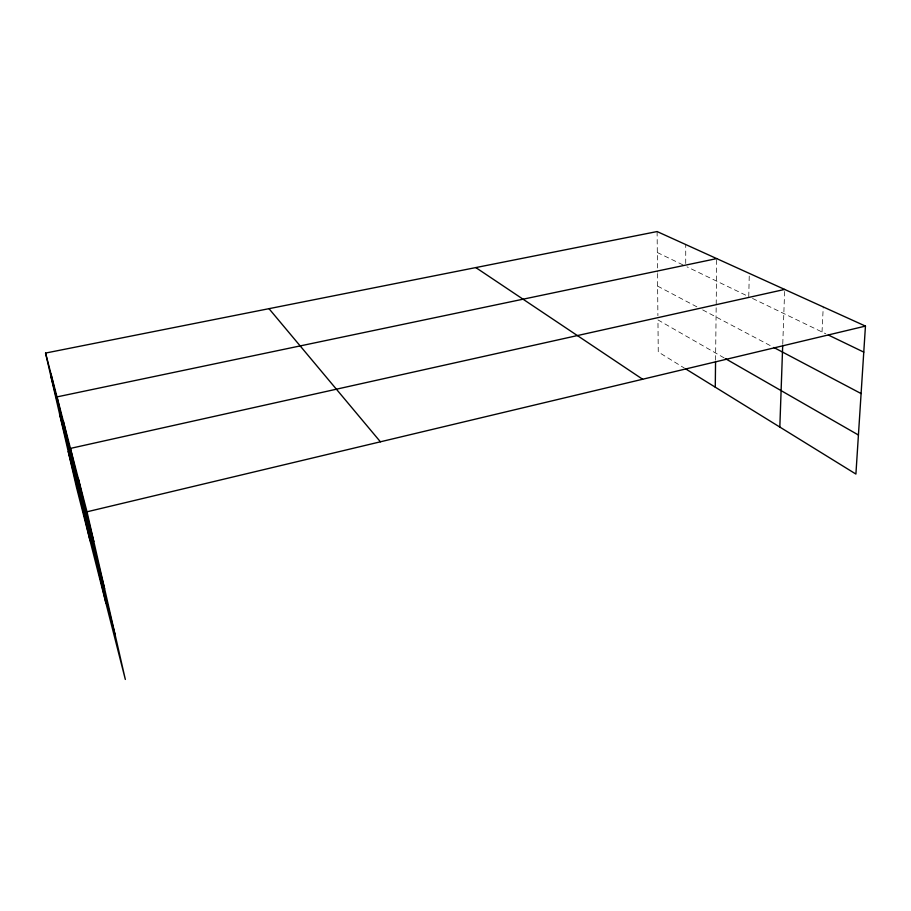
<?xml version="1.0" encoding="UTF-8"?>
<svg xmlns="http://www.w3.org/2000/svg" width="911" height="911" viewBox="0 0 911 911"><rect width="100%" height="100%" fill="white"/><g stroke="black" fill="none" stroke-linecap="round" stroke-linejoin="round"><path stroke-width="0.68" stroke-dasharray="4.55 3.42" d="M685.732 263.518L685.732 244.547M715.579 360.152L716.706 258.599M749.229 276.124L748.762 296.633L687.008 266.843M782.765 343.8L784.678 289.436M822.018 331.968L823.248 306.939M657.298 252.518L684.491 265.636M752.52 298.444L825.81 333.802M657.617 286.111L697.849 307.36M702.711 309.922L771.366 346.18M724.12 357.898L657.947 319.909L658.254 351.953L684.503 368.169M657.104 231.553L657.491 272.116M657.503 273.516L657.901 315.684"/><path stroke-width="1.37" d="M715.272 387.175L715.556 361.576M779.827 427.065L782.708 345.178M45.55 353.069L87.012 511.8L125.331 679.447L76.399 486.964L45.55 353.069L657.104 231.553L865.45 326.092L855.907 474.062L685.698 368.909M87.012 511.8L865.45 326.092M784.678 289.436L70.454 448.394L105.983 603.333M716.706 258.599L56.994 396.9L90.075 540.758M828.338 335.02L863.776 352.113M773.838 347.49L861.1 393.575M725.327 358.592L858.424 435.014M475.804 267.572L642.631 379.249M268.996 308.67L380.411 441.801M50.948 376.528L93.822 541.567M59.579 413.981L104.606 588.757M68.234 451.514L115.31 635.605M63.394 421.372L69.43 447.665M51.016 373.977L56.607 398.312M78.278 478.355L84.814 506.88"/></g></svg>
